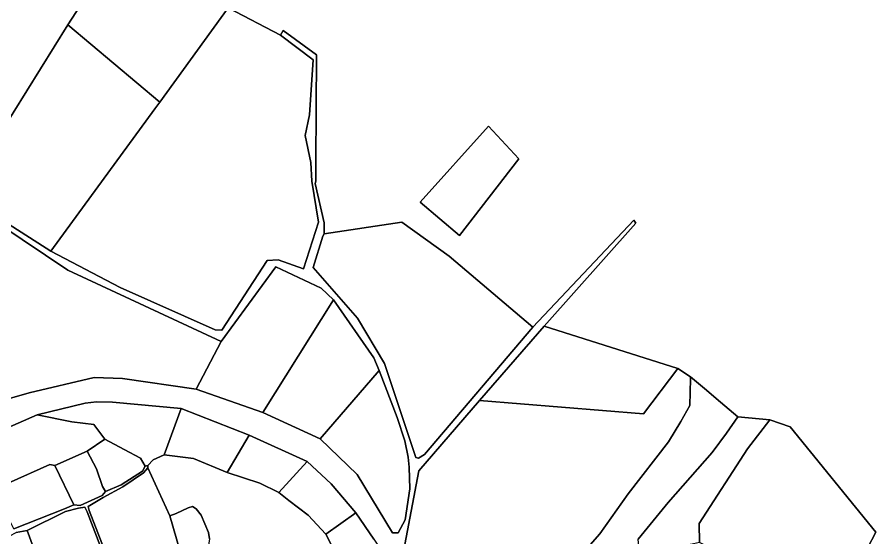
# Model space of a CAD drawing. Extents: x 542555 to 550520, y 1840485 to 1846995.
# Drawn here: x 549493.4 to 549854.7, y 1844282.5 to 1844501.8 of the extents above; entities that cross this region are included whole.
import ezdxf

# ---------------------------------------------------------------- set-up
doc = ezdxf.new("R2010")
doc.units = 0
doc.layers.add('Level 30', color=7, linetype='Continuous')

msp = doc.modelspace()

# ---------------------------------------------------------------- linework, layer by layer
at = {"layer": 'Level 30'}
for points in [[(549538.88, 1844535.9), (549514.62, 1844498.6), (549474.31, 1844433.71)], [(549851.21, 1844278.16), (549854.73, 1844284.91), (549818.71, 1844329.21), (549810.18, 1844332.21), (549796.67, 1844333.45), (549787.4799, 1844341.2192), (549783.4249, 1844344.6472), (549776.75, 1844350.29), (549771.43, 1844353.78), (549715.1, 1844371.68), (549753.79, 1844415.03), (549752.89, 1844416.3), (549710.4, 1844371.2), (549675.14, 1844401.08), (549655.3, 1844415.5), (549622.55, 1844410.49), (549622.51, 1844415.19), (549618.82, 1844431.73), (549619.1, 1844432.73), (549619.05, 1844440.49), (549619.33, 1844485.93), (549605.26, 1844496.19), (549604.19, 1844494.21), (549582.14, 1844505.76)], [(549488.01, 1844415.8), (549507.57, 1844403.21), (549536.68, 1844387.91), (549576.76, 1844370.07), (549579.51, 1844370.01), (549598.61, 1844399.33), (549603.26, 1844399.63), (549613.81, 1844395.84), (549620.19, 1844415.47), (549617.35, 1844432.71), (549616.98, 1844440.61), (549614.57, 1844451.95), (549616.44, 1844460.67), (549617.91, 1844483.89), (549604.19, 1844494.21), (549605.26, 1844496.19), (549619.33, 1844485.93), (549619.05, 1844440.49), (549619.1, 1844432.73), (549618.82, 1844431.73), (549622.51, 1844415.19), (549622.55, 1844410.49), (549621.98, 1844409.51), (549617.88, 1844396.41), (549636.58, 1844375.08), (549648.01, 1844355.99), (549661.14, 1844316.33), (549662.21, 1844316.09), (549664.77, 1844317.6), (549710.4, 1844371.2), (549752.89, 1844416.3), (549753.79, 1844415.03), (549715.1, 1844371.68), (549687.9, 1844340.3), (549662.37, 1844310.75), (549656.49, 1844279.73)], [(549452.6, 1844330.4), (549498.42, 1844343.65), (549525.8, 1844350.01), (549537.66, 1844349.65), (549568.67, 1844345.12), (549596.73, 1844335.3), (549620.94, 1844324.23), (549636.41, 1844309.17), (549651.29, 1844284.67), (549653.68, 1844284.63), (549656.68, 1844290.05), (549658.6, 1844303.14), (549658.32, 1844312.26), (549657.94, 1844316.45), (549656.47, 1844323.38), (549653.34, 1844333.25), (549645.7, 1844352.97), (549643.43, 1844358.34), (549626.46, 1844382.78), (549621.25, 1844387.67), (549602.18, 1844396.67), (549579.21, 1844365.22), (549514.64, 1844395.26), (549485.99, 1844414.55)], [(549723.32, 1844266.76), (549738.6, 1844284.18), (549750.52, 1844301), (549767.51, 1844322.96), (549772.61, 1844331.48), (549776.51, 1844338.29), (549776.7343, 1844349.5062), (549776.75, 1844350.29), (549783.4249, 1844344.6472), (549787.4799, 1844341.2192), (549796.67, 1844333.45), (549791.95, 1844326.64), (549785.86, 1844318.46), (549767.29, 1844297.39), (549754.74, 1844281.92)], [(549643.399, 1844281.9028), (549635.87, 1844293.03), (549625.48, 1844305.21), (549615.37, 1844314.65), (549590.97, 1844325.76), (549562.37, 1844336.97), (549533.54, 1844339.69), (549526.72, 1844339.85), (549521.93, 1844339.25), (549501.76, 1844334.36), (549485.72, 1844327.28)], [(549574.34, 1844282.1), (549573.91, 1844284.77), (549570.75, 1844292.12), (549568.74, 1844294.75), (549567.18, 1844295.7), (549565.35, 1844295.23), (549560.31, 1844292.75), (549557.55, 1844291.8), (549548.31, 1844312.01), (549548.39, 1844312.92), (549550.57, 1844315.43), (549555.3, 1844317.51), (549567.57, 1844315.95), (549581.72, 1844310.11), (549595.46, 1844305.55), (549603.51, 1844301.63), (549607.71, 1844298.2), (549615.77, 1844292.09), (549623.27, 1844284.11), (549626.08, 1844278.64)], [(549491.91, 1844286.35), (549513.33, 1844294.78), (549517.23, 1844296.48), (549519.85, 1844296.18), (549529.08, 1844300.33), (549530.57, 1844302.05), (549537.08, 1844304.91), (549546.09, 1844310.59), (549547.23, 1844312.73), (549548.39, 1844312.92), (549548.31, 1844312.01), (549546.56, 1844309.94), (549537.79, 1844304.06), (549529.61, 1844299.47), (549523.25, 1844295.78), (549523.68, 1844294.01), (549533.66, 1844268.35)], [(549531.82, 1844269.98), (549522.78, 1844293.49), (549521.81, 1844295.41), (549519.19, 1844294.99), (549513.68, 1844293.64), (549497.6, 1844285.6), (549492.96, 1844284.79)]]:
    msp.add_lwpolyline(points, dxfattribs=at)
for points in [[(549581.39, 1844506.34), (549582.14, 1844505.76), (549553.39, 1844466.06), (549514.62, 1844498.6), (549538.88, 1844535.9)], [(549620.19, 1844415.47), (549613.81, 1844395.84), (549603.26, 1844399.63), (549598.61, 1844399.33), (549579.51, 1844370.01), (549576.76, 1844370.07), (549536.68, 1844387.91), (549507.57, 1844403.21), (549551.34, 1844463.23), (549553.39, 1844466.06), (549582.14, 1844505.76), (549604.19, 1844494.21), (549617.91, 1844483.89), (549616.44, 1844460.67), (549614.57, 1844451.95), (549616.98, 1844440.61), (549617.35, 1844432.71)], [(549514.62, 1844498.6), (549553.39, 1844466.06), (549551.34, 1844463.23), (549507.57, 1844403.21), (549488.01, 1844415.8), (549483.6, 1844421.05), (549474.31, 1844433.71)], [(549679.55, 1844409.89), (549662.93, 1844423.91), (549691.66, 1844455.92), (549704.45, 1844442.11)], [(549662.93, 1844423.91), (549679.55, 1844409.89), (549704.45, 1844442.11), (549691.66, 1844455.92)], [(549579.21, 1844365.22), (549568.67, 1844345.12), (549537.66, 1844349.65), (549525.8, 1844350.01), (549498.42, 1844343.65), (549452.6, 1844330.4), (549445.61, 1844329.95), (549430.19, 1844334.94), (549416.01, 1844344.99), (549424.35, 1844357.09), (549439.83, 1844383.98), (549482.01, 1844419.84), (549485.99, 1844414.55), (549514.64, 1844395.26)], [(549655.3, 1844415.5), (549675.14, 1844401.08), (549710.4, 1844371.2), (549664.77, 1844317.6), (549662.21, 1844316.09), (549661.14, 1844316.33), (549648.01, 1844355.99), (549636.58, 1844375.08), (549617.88, 1844396.41), (549621.98, 1844409.51), (549622.55, 1844410.49)], [(549626.46, 1844382.78), (549596.73, 1844335.3), (549568.67, 1844345.12), (549579.21, 1844365.22), (549602.18, 1844396.67), (549621.25, 1844387.67)], [(549645.7, 1844352.97), (549620.94, 1844324.23), (549596.73, 1844335.3), (549626.46, 1844382.78), (549643.43, 1844358.34)], [(549715.1, 1844371.68), (549771.43, 1844353.78), (549756.95, 1844334.73), (549687.9, 1844340.3)], [(549658.32, 1844312.26), (549658.6, 1844303.14), (549656.68, 1844290.05), (549653.68, 1844284.63), (549651.29, 1844284.67), (549636.41, 1844309.17), (549620.94, 1844324.23), (549645.7, 1844352.97), (549653.34, 1844333.25), (549656.47, 1844323.38), (549657.94, 1844316.45)], [(549772.61, 1844331.48), (549767.51, 1844322.96), (549750.52, 1844301), (549738.6, 1844284.18), (549723.32, 1844266.76), (549720.38, 1844263.52), (549714.71, 1844256.35), (549710.19, 1844250.89), (549707.64, 1844247.71), (549706.6952, 1844246.9536), (549704.18, 1844244.94), (549703.0347, 1844244.9096), (549695.14, 1844244.7), (549688.48, 1844248.35), (549683.45, 1844252.93), (549656.49, 1844279.73), (549662.37, 1844310.75), (549687.9, 1844340.3), (549756.95, 1844334.73), (549771.43, 1844353.78), (549776.75, 1844350.29), (549776.7343, 1844349.5062), (549776.51, 1844338.29)], [(549562.37, 1844336.97), (549555.3, 1844317.51), (549550.57, 1844315.43), (549548.39, 1844312.92), (549547.23, 1844312.73), (549545.26, 1844316.04), (549538.45, 1844319.71), (549530.29, 1844324.04), (549525.64, 1844330.24), (549516.34, 1844331.33), (549501.76, 1844334.36), (549521.93, 1844339.25), (549526.72, 1844339.85), (549533.54, 1844339.69)], [(549590.97, 1844325.76), (549581.72, 1844310.11), (549567.57, 1844315.95), (549555.3, 1844317.51), (549562.37, 1844336.97)], [(549530.29, 1844324.04), (549522.86, 1844319.03), (549509.28, 1844312.96), (549507.05, 1844313.36), (549489.59, 1844305.49), (549485.99, 1844302.64), (549484.53, 1844300.97), (549483.01, 1844302.1), (549475.04, 1844297.39), (549444.2526, 1844285.3222), (549438.66, 1844283.13), (549438.4964, 1844283.6252), (549436.8, 1844288.76), (549437.2418, 1844288.6502), (549438.53, 1844288.33), (549442.9613, 1844290.4925), (549465.64, 1844301.56), (549475.28, 1844306.97), (549484.21, 1844314.85), (549486.51, 1844322.85), (549485.72, 1844327.28), (549501.76, 1844334.36), (549516.34, 1844331.33), (549525.64, 1844330.24)], [(549796.67, 1844333.45), (549810.18, 1844332.21), (549800.68, 1844320.07), (549780.4, 1844288.52), (549780.54, 1844280.5), (549776.8, 1844279.74), (549766.87, 1844271.32), (549755.1, 1844277.49), (549754.74, 1844281.92), (549767.29, 1844297.39), (549785.86, 1844318.46), (549791.95, 1844326.64)], [(549807.43, 1844267.23), (549780.54, 1844280.5), (549780.4, 1844288.52), (549800.68, 1844320.07), (549810.18, 1844332.21), (549818.71, 1844329.21), (549854.73, 1844284.91), (549851.21, 1844278.16), (549842.45, 1844271.67), (549826.52, 1844269.85), (549813.9, 1844267.1)], [(549530.29, 1844324.04), (549538.45, 1844319.71), (549545.26, 1844316.04), (549547.23, 1844312.73), (549546.09, 1844310.59), (549537.08, 1844304.91), (549530.57, 1844302.05), (549529.34, 1844304.14), (549526.8, 1844311.64), (549522.86, 1844319.03)], [(549615.37, 1844314.65), (549603.51, 1844301.63), (549595.46, 1844305.55), (549581.72, 1844310.11), (549590.97, 1844325.76)], [(549522.86, 1844319.03), (549526.8, 1844311.64), (549529.34, 1844304.14), (549530.57, 1844302.05), (549529.08, 1844300.33), (549519.85, 1844296.18), (549517.23, 1844296.48), (549509.28, 1844312.96)], [(549509.28, 1844312.96), (549517.23, 1844296.48), (549513.33, 1844294.78), (549491.91, 1844286.35), (549484.53, 1844300.97), (549485.99, 1844302.64), (549489.59, 1844305.49), (549507.05, 1844313.36)], [(549635.87, 1844293.03), (549623.27, 1844284.11), (549615.77, 1844292.09), (549607.71, 1844298.2), (549603.51, 1844301.63), (549615.37, 1844314.65), (549625.48, 1844305.21)], [(549557.55, 1844291.8), (549561.96, 1844276.76), (549553.5, 1844273.21), (549533.66, 1844268.35), (549523.68, 1844294.01), (549523.25, 1844295.78), (549529.61, 1844299.47), (549537.79, 1844304.06), (549546.56, 1844309.94), (549548.31, 1844312.01)], [(549531.99, 1844268.17), (549529.07, 1844267.71), (549512.71, 1844261.13), (549509.34, 1844260.01), (549507.18, 1844259.61), (549497.6, 1844285.6), (549513.68, 1844293.64), (549519.19, 1844294.99), (549521.81, 1844295.41), (549522.78, 1844293.49), (549531.82, 1844269.98)], [(549557.55, 1844291.8), (549560.31, 1844292.75), (549565.35, 1844295.23), (549567.18, 1844295.7), (549568.74, 1844294.75), (549570.75, 1844292.12), (549573.91, 1844284.77), (549574.34, 1844282.1), (549573.97, 1844280.24), (549573.92, 1844279.26), (549561.96, 1844276.76)], [(549643.399, 1844281.9028), (549649.68, 1844272.62), (549649.3128, 1844272.0653), (549643.1, 1844262.68), (549634.86, 1844268.99), (549625.72, 1844276.71), (549626.08, 1844278.64), (549623.27, 1844284.11), (549635.87, 1844293.03)], [(549497.6, 1844285.6), (549507.18, 1844259.61), (549491.06, 1844252.93), (549482.49, 1844277.81), (549482.17, 1844279.19), (549492.96, 1844284.79)]]:
    msp.add_lwpolyline(points, close=True, dxfattribs=at)

doc.saveas('drawing.dxf')
